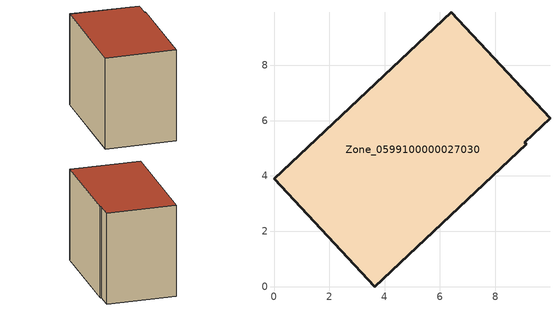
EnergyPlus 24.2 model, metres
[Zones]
Zone_0599100000027030
 floor ground (C_G): 0,3.89 6.4,9.91 9.98,6.08 9.06,5.22 9.12,5.14 3.65,0 z0
 wall outside (C_F): 3.65,0 9.12,5.14 9.06,5.22 9.98,6.08 6.4,9.91 0,3.89 3.65,0 z0:7.07
 roof outside (C_R): 6.4,9.91 0,3.89 3.65,0 9.12,5.14 9.06,5.22 9.98,6.08 z7.07
[BUILDING]
Pand.0599100000027030: North Axis=0; Terrain=City; Loads Convergence Tolerance Value=0.04; Temperature Convergence Tolerance Value=0.4; Solar Distribution=FullExterior; Maximum Number of Warmup Days=25; Minimum Number of Warmup Days=1
[Site:Location]
Rotterdam.The.Hague.AP_ZH_NLD Design_Conditions: Latitude=51.96; Longitude=4.45; Time Zone=1; Elevation=-4.5
[SITE:GROUNDTEMPERATURE:BUILDINGSURFACE]
18, 18, 18, 18, 18, 18, 18, 18, 18, 18, 18, 18
[MATERIAL] Thermal Absorptance=0.9; Solar Absorptance=0.7; Visible Absorptance=0.7
Name | Roughness | Thickness | Conductivity | Density | Specific Heat
G.TC.1946 | MediumSmooth | 0.15 | 1 | 540 | 1210
F.TC.1946 | Rough | 0.3 | 0.857143 | 1920 | 840
R.TC.1946 | MediumRough | 0.2 | 0.909091 | 1500 | 1000
[CONSTRUCTION]
C_G: G.TC.1946
C_F: F.TC.1946
C_R: R.TC.1946
[ZONE]
Zone_0599100000027030: Type=1; Multiplier=1; Ceiling Height=Autocalculate; Volume=Autocalculate; Floor Area=autocalculate; Part of Total Floor Area=Yes
[ZONEINFILTRATION:DESIGNFLOWRATE]
Infil_Zone_0599100000027030: Zone or ZoneList or Space or SpaceList=Zone_0599100000027030; Schedule=AlwaysOn; Design Flow Rate Calculation Method=Flow/Area; Flow Rate per Floor Area=0.003; Constant Term Coefficient=1; Temperature Term Coefficient=0; Velocity Term Coefficient=0; Velocity Squared Term Coefficient=0
[HVACTEMPLATE:ZONE:IDEALLOADSAIRSYSTEM]
Zone_0599100000027030: Maximum Heating Supply Air Temperature=50; Minimum Cooling Supply Air Temperature=13; Maximum Heating Supply Air Humidity Ratio=0.0156; Minimum Cooling Supply Air Humidity Ratio=0.0077; Heating Limit=NoLimit; Cooling Limit=NoLimit; Dehumidification Control Type=ConstantSensibleHeatRatio; Cooling Sensible Heat Ratio=0.7; Dehumidification Setpoint=60; Humidification Control Type=None; Humidification Setpoint=30; Outdoor Air Method=None; Outdoor Air Flow Rate per Person=0.00944; Outdoor Air Flow Rate per Zone Floor Area=0; Outdoor Air Flow Rate per Zone=0; Demand Controlled Ventilation Type=None; Outdoor Air Economizer Type=NoEconomizer; Heat Recovery Type=None; Sensible Heat Recovery Effectiveness=0.7; Latent Heat Recovery Effectiveness=0.65
[ZONECONTROL:THERMOSTAT]
ThermostatControl_Zone_0599100000027030: Zone or ZoneList=Zone_0599100000027030; Control Type Schedule=DualSetpointControlType; Control 1=Thermostat_Zone_0599100000027030; Temperature Difference Between Cutout And Setpoint=0
[THERMOSTATSETPOINT:DUALSETPOINT]
Thermostat_Zone_0599100000027030: Heating Setpoint Temperature Schedule=HeatingSetpoint_Zone_0599100000027030; Cooling Setpoint Temperature Schedule=CoolingSetpoint_Zone_0599100000027030
[SCHEDULE:COMPACT]
HeatingSetpoint_Zone_0599100000027030: Through: 12/31, For: AllDays, Until: 24:00, 21
CoolingSetpoint_Zone_0599100000027030: Through: 12/31, For: AllDays, Until: 24:00, 24
DualSetpointControlType: Through: 12/31, For: AllDays, Until: 24:00, 4
AlwaysOn: Through: 12/31, For: AllDays, Until: 24:00, 1
